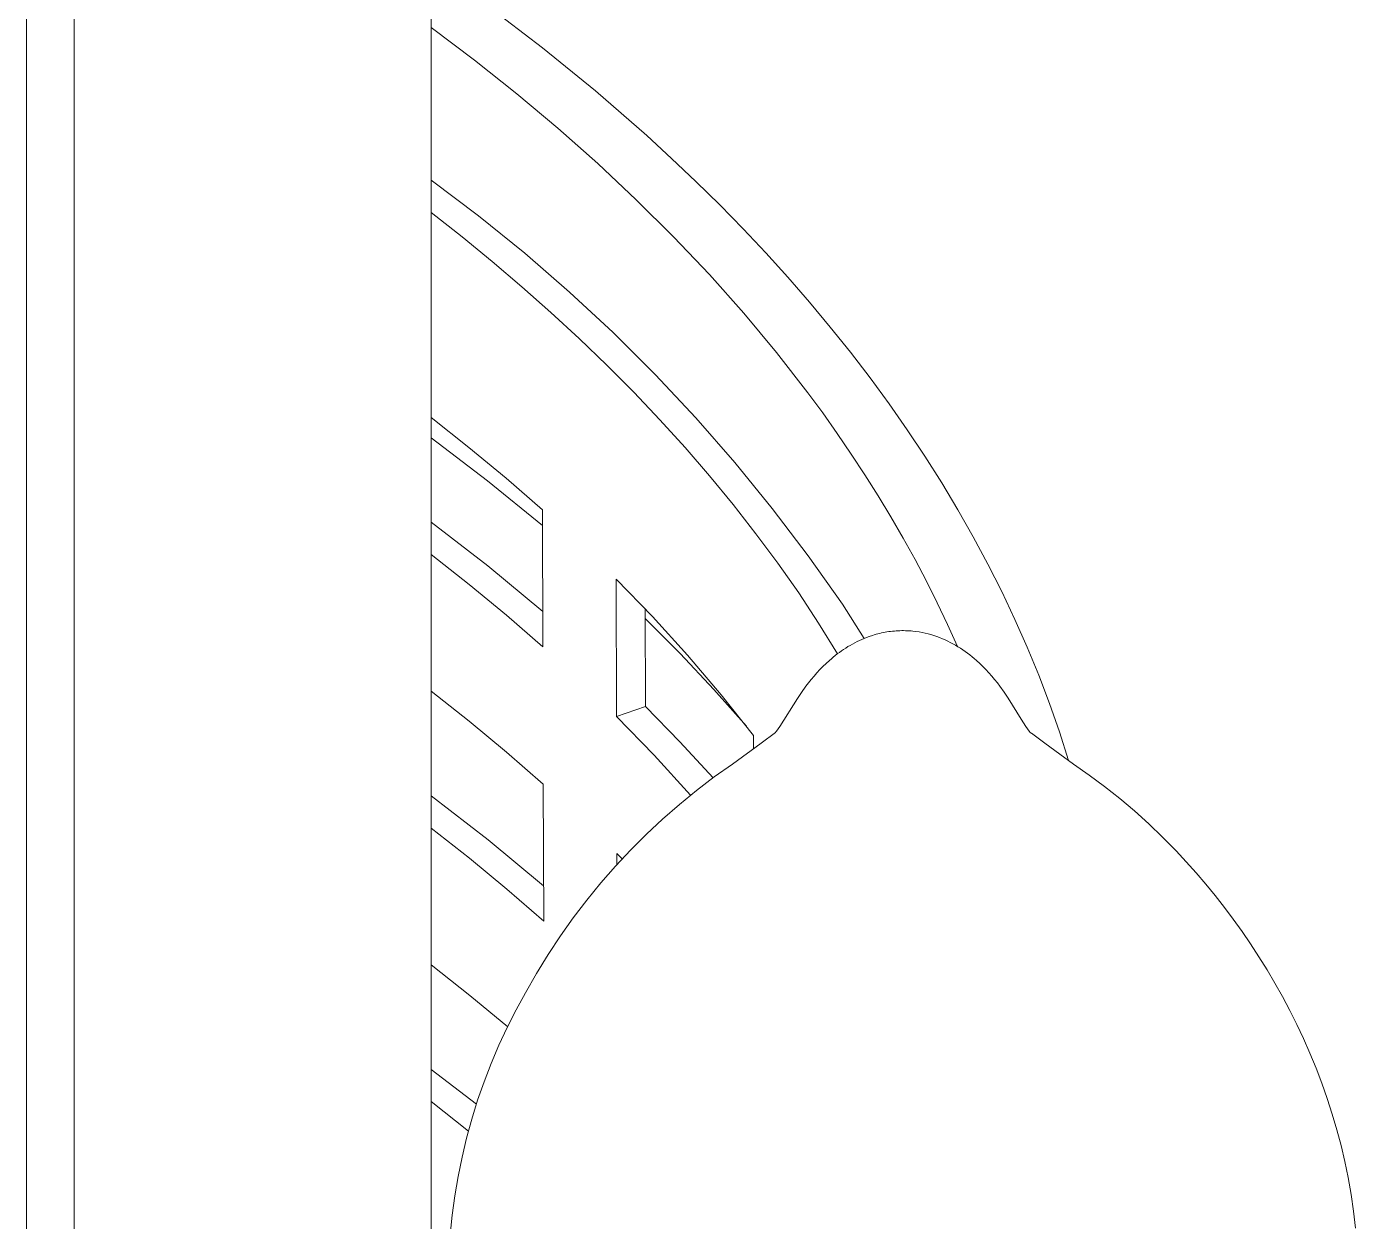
# Model space of a CAD drawing. Header units: inches. Extents: x -12 to 136, y -5 to 104.
# Drawn here: x 131.847 to 134.956, y 77.027 to 79.822 of the extents above; entities that cross this region are included whole.
import ezdxf

# ---------------------------------------------------------------- set-up
doc = ezdxf.new("R2010")
doc.units = ezdxf.units.IN
doc.layers.add('ZANO_R', color=7, linetype='Continuous', lineweight=0)

msp = doc.modelspace()

# ---------------------------------------------------------------- linework, layer by layer
at = {"layer": 'ZANO_R'}
for p, q in [((132.794, 80.55549), (132.794, 76.85248)), ((131.95883, 80.07803), (131.95883, 76.37029)), ((131.84748, 80.02549), (131.84748, 76.43458)), ((132.92604, 79.87051), (133.05435, 79.77268)), ((132.794, 79.81992), (132.89537, 79.74342)), ((133.05435, 79.77268), (133.17861, 79.67155)), ((132.89537, 79.74342), (132.99422, 79.66483)), ((132.99422, 79.66483), (133.0904, 79.58419)), ((133.17861, 79.67155), (133.29849, 79.5672)), ((133.0904, 79.58419), (133.18374, 79.50151)), ((133.29849, 79.5672), (133.35669, 79.51384)), ((133.18374, 79.50151), (133.27408, 79.41686)), ((133.35669, 79.51384), (133.41367, 79.4597)), ((132.794, 79.46272), (132.90499, 79.37922)), ((133.41367, 79.4597), (133.4694, 79.4048)), ((133.27408, 79.41686), (133.36125, 79.33027)), ((133.4694, 79.4048), (133.52384, 79.34915)), ((132.794, 79.38741), (132.86626, 79.33059)), ((132.90499, 79.37922), (133.01303, 79.29192)), ((133.52384, 79.34915), (133.57694, 79.29275)), ((132.86626, 79.33059), (132.93711, 79.27266)), ((133.36125, 79.33027), (133.44509, 79.2418)), ((133.01303, 79.29192), (133.11798, 79.20094)), ((133.57694, 79.29275), (133.62867, 79.23564)), ((132.93711, 79.27266), (133.00649, 79.21363)), ((133.44509, 79.2418), (133.52545, 79.1515)), ((133.62867, 79.23564), (133.67898, 79.17781)), ((133.00649, 79.21363), (133.07433, 79.15351)), ((133.11798, 79.20094), (133.21972, 79.10638)), ((133.67898, 79.17781), (133.72785, 79.1193)), ((133.07433, 79.15351), (133.14056, 79.09232)), ((133.52545, 79.1515), (133.60216, 79.05943)), ((133.21972, 79.10638), (133.31813, 79.00836)), ((133.72785, 79.1193), (133.77524, 79.06011)), ((133.14056, 79.09232), (133.20512, 79.03008)), ((133.60216, 79.05943), (133.67509, 78.96568)), ((133.77524, 79.06011), (133.8211, 79.00026)), ((133.20512, 79.03008), (133.26795, 78.9668)), ((133.31813, 79.00836), (133.41309, 78.90699)), ((133.8211, 79.00026), (133.86541, 78.93977)), ((133.26795, 78.9668), (133.32897, 78.90252)), ((133.67509, 78.96568), (133.71009, 78.91819)), ((133.86541, 78.93977), (133.90812, 78.87866)), ((132.8825, 78.83751), (132.794, 78.90732)), ((133.41309, 78.90699), (133.50448, 78.80239)), ((133.71009, 78.91819), (133.74408, 78.87031)), ((133.32897, 78.90252), (133.38814, 78.83725)), ((133.90812, 78.87866), (133.94921, 78.81695)), ((132.92592, 78.75944), (132.794, 78.85963)), ((133.74408, 78.87031), (133.77706, 78.82204)), ((132.96928, 78.76559), (132.8825, 78.83751)), ((133.38814, 78.83725), (133.44538, 78.77102)), ((133.77706, 78.82204), (133.809, 78.7734)), ((133.94921, 78.81695), (133.98864, 78.75466)), ((133.50448, 78.80239), (133.5922, 78.6947)), ((133.05443, 78.65491), (132.92592, 78.75944)), ((133.05431, 78.69161), (132.96928, 78.76559)), ((133.44538, 78.77102), (133.50064, 78.70385)), ((133.809, 78.7734), (133.83988, 78.72439)), ((133.98864, 78.75466), (134.02639, 78.69182)), ((133.83988, 78.72439), (133.8697, 78.67503)), ((133.05535, 78.37075), (133.05431, 78.69161)), ((133.50064, 78.70385), (133.55385, 78.63577)), ((133.5922, 78.6947), (133.67614, 78.58404)), ((134.02639, 78.69182), (134.06241, 78.62844)), ((132.92633, 78.56039), (132.794, 78.66251)), ((133.8697, 78.67503), (133.89844, 78.62533)), ((133.55385, 78.63577), (133.60496, 78.56681)), ((134.06241, 78.62844), (134.09668, 78.56455)), ((133.89844, 78.62533), (133.92607, 78.5753)), ((132.794, 78.58726), (132.88285, 78.5172)), ((133.60496, 78.56681), (133.65391, 78.49701)), ((133.67614, 78.58404), (133.7562, 78.47053)), ((133.92607, 78.5753), (133.95259, 78.52495)), ((133.05508, 78.45379), (132.92633, 78.56039)), ((134.09668, 78.56455), (134.12917, 78.50017)), ((132.88285, 78.5172), (132.96999, 78.44502)), ((133.31156, 78.44167), (133.22667, 78.52896)), ((133.22667, 78.52896), (133.22771, 78.2081)), ((133.95259, 78.52495), (133.97798, 78.47429)), ((133.65391, 78.49701), (133.70065, 78.42639)), ((133.97798, 78.47429), (134.00223, 78.42335)), ((134.12917, 78.50017), (134.15986, 78.43532)), ((132.96999, 78.44502), (133.05535, 78.37075)), ((133.29512, 78.45889), (133.29585, 78.23111)), ((133.39352, 78.35164), (133.31156, 78.44167)), ((133.80699, 78.39067), (133.7562, 78.47053)), ((133.3764, 78.35536), (133.29519, 78.43683)), ((133.70065, 78.42639), (133.74512, 78.35498)), ((134.00223, 78.42335), (134.02533, 78.37212)), ((134.15986, 78.43532), (134.18872, 78.37004)), ((133.77967, 78.37753), (133.78502, 78.38042)), ((133.78502, 78.38042), (133.79046, 78.38319)), ((133.79046, 78.38319), (133.79597, 78.38584)), ((133.79597, 78.38584), (133.80157, 78.38837)), ((133.80157, 78.38837), (133.80724, 78.39078)), ((133.80724, 78.39078), (133.81287, 78.39301)), ((133.81287, 78.39301), (133.81855, 78.3951)), ((133.81855, 78.3951), (133.82676, 78.39785)), ((133.82676, 78.39785), (133.83091, 78.39912)), ((133.83091, 78.39912), (133.83508, 78.40031)), ((133.83508, 78.40031), (133.83926, 78.40143)), ((133.83926, 78.40143), (133.84347, 78.40247)), ((133.84347, 78.40247), (133.84769, 78.40343)), ((133.84769, 78.40343), (133.85193, 78.40432)), ((133.85193, 78.40432), (133.85621, 78.40514)), ((133.85621, 78.40514), (133.86049, 78.40587)), ((133.86049, 78.40587), (133.86479, 78.40653)), ((133.86479, 78.40653), (133.86909, 78.4071)), ((133.86909, 78.4071), (133.87341, 78.4076)), ((133.87341, 78.4076), (133.87773, 78.40801)), ((133.87773, 78.40801), (133.88206, 78.40834)), ((133.88206, 78.40834), (133.88639, 78.4086)), ((133.88639, 78.4086), (133.89073, 78.40877)), ((133.89073, 78.40877), (133.89508, 78.40886)), ((133.89508, 78.40886), (133.89942, 78.40888)), ((133.89942, 78.40888), (133.90377, 78.40881)), ((133.90377, 78.40881), (133.90812, 78.40865)), ((133.90812, 78.40865), (133.91247, 78.40842)), ((133.91247, 78.40842), (133.91681, 78.40811)), ((133.91681, 78.40811), (133.92116, 78.40771)), ((133.92116, 78.40771), (133.92832, 78.40688)), ((133.92832, 78.40688), (133.93544, 78.40583)), ((133.93544, 78.40583), (133.94251, 78.40456)), ((133.94251, 78.40456), (133.94953, 78.40309)), ((133.94953, 78.40309), (133.95651, 78.4014)), ((133.95651, 78.4014), (133.96343, 78.3995)), ((133.96343, 78.3995), (133.9703, 78.3974)), ((133.9703, 78.3974), (133.97711, 78.3951)), ((133.97711, 78.3951), (133.98362, 78.39269)), ((133.98362, 78.39269), (133.99003, 78.39011)), ((133.99003, 78.39011), (133.99635, 78.38737)), ((133.99635, 78.38737), (134.00257, 78.38447)), ((134.00257, 78.38447), (134.0087, 78.38142)), ((134.0087, 78.38142), (134.01472, 78.37823)), ((133.45519, 78.27156), (133.3764, 78.35536)), ((133.47248, 78.25895), (133.39352, 78.35164)), ((133.73492, 78.34693), (133.73959, 78.3507)), ((133.73959, 78.3507), (133.74434, 78.35439)), ((133.74434, 78.35439), (133.74916, 78.35799)), ((133.74916, 78.35799), (133.75405, 78.36149)), ((133.75405, 78.36149), (133.75902, 78.3649)), ((133.75902, 78.3649), (133.76407, 78.36822)), ((133.76407, 78.36822), (133.76919, 78.37143)), ((133.76919, 78.37143), (133.77439, 78.37453)), ((133.77439, 78.37453), (133.77967, 78.37753)), ((134.01472, 78.37823), (134.02066, 78.37489)), ((134.02066, 78.37489), (134.0265, 78.37141)), ((134.0265, 78.37141), (134.03224, 78.36779)), ((134.03224, 78.36779), (134.0379, 78.36405)), ((134.0379, 78.36405), (134.04345, 78.36018)), ((134.04345, 78.36018), (134.04892, 78.35619)), ((134.04892, 78.35619), (134.05429, 78.35209)), ((134.05429, 78.35209), (134.05958, 78.34788)), ((134.05958, 78.34788), (134.06477, 78.34356)), ((134.18872, 78.37004), (134.21572, 78.30435)), ((133.69657, 78.3101), (133.70353, 78.31763)), ((133.70353, 78.31763), (133.71073, 78.32498)), ((133.71073, 78.32498), (133.71814, 78.33216)), ((133.71814, 78.33216), (133.72579, 78.33913)), ((133.72579, 78.33913), (133.73032, 78.34307)), ((133.73032, 78.34307), (133.73492, 78.34693)), ((134.06477, 78.34356), (134.06986, 78.33913)), ((134.06986, 78.33913), (134.07751, 78.33216)), ((134.07751, 78.33216), (134.08493, 78.32498)), ((134.08493, 78.32498), (134.09212, 78.31763)), ((134.09212, 78.31763), (134.09909, 78.3101)), ((133.67084, 78.27869), (133.67696, 78.28671)), ((133.67696, 78.28671), (133.68328, 78.29463)), ((133.68328, 78.29463), (133.68982, 78.30243)), ((133.68982, 78.30243), (133.69657, 78.3101)), ((134.09909, 78.3101), (134.10584, 78.30243)), ((134.10584, 78.30243), (134.11238, 78.29463)), ((134.11238, 78.29463), (134.1187, 78.28671)), ((134.1187, 78.28671), (134.12482, 78.27869)), ((134.21572, 78.30435), (134.24084, 78.23827)), ((132.88321, 78.1969), (132.794, 78.2672)), ((133.53151, 78.18549), (133.45519, 78.27156)), ((133.54835, 78.16372), (133.47248, 78.25895)), ((133.65081, 78.24994), (133.66049, 78.2643)), ((133.66049, 78.2643), (133.67084, 78.27869)), ((134.12482, 78.27869), (134.13478, 78.26482)), ((134.13478, 78.26482), (134.14421, 78.25088)), ((133.29585, 78.23111), (133.22771, 78.2081)), ((133.29585, 78.23111), (133.37592, 78.14882)), ((133.61004, 78.18488), (133.65081, 78.24994)), ((134.14421, 78.25088), (134.17466, 78.20214)), ((134.24084, 78.23827), (134.26406, 78.17182)), ((132.97069, 78.12445), (132.88321, 78.1969)), ((133.22771, 78.2081), (133.31566, 78.11741)), ((134.17466, 78.20214), (134.18562, 78.18488)), ((133.54845, 78.13275), (133.54835, 78.16372)), ((133.56577, 78.14543), (133.59979, 78.17085)), ((133.59979, 78.17085), (133.60066, 78.17187)), ((133.60066, 78.17187), (133.60151, 78.17291)), ((133.60151, 78.17291), (133.60232, 78.17397)), ((133.60232, 78.17397), (133.60627, 78.17936)), ((133.60627, 78.17936), (133.61004, 78.18488)), ((134.18562, 78.18488), (134.18939, 78.17936)), ((134.18939, 78.17936), (134.19333, 78.17397)), ((134.19333, 78.17397), (134.19586, 78.17086)), ((134.19586, 78.17086), (134.19666, 78.17012)), ((134.19666, 78.17012), (134.19749, 78.16941)), ((134.19749, 78.16941), (134.19834, 78.16872)), ((134.19834, 78.16872), (134.22989, 78.14543)), ((134.26406, 78.17182), (134.28537, 78.10505)), ((133.37592, 78.14882), (133.45356, 78.06423)), ((133.49881, 78.09683), (133.56577, 78.14543)), ((134.22989, 78.14543), (134.26462, 78.12004)), ((133.05638, 78.04989), (132.97069, 78.12445)), ((133.31566, 78.11741), (133.40061, 78.0239)), ((134.26462, 78.12004), (134.29685, 78.09683)), ((133.45641, 78.06673), (133.49881, 78.09683)), ((134.29685, 78.09683), (134.3337, 78.07098)), ((134.3337, 78.07098), (134.36977, 78.04404)), ((133.05742, 77.72904), (133.05638, 78.04989)), ((133.41505, 78.03522), (133.45641, 78.06673)), ((134.36977, 78.04404), (134.40501, 78.01603)), ((132.92739, 77.91948), (132.794, 78.02234)), ((133.37477, 78.00234), (133.41505, 78.03522)), ((134.40501, 78.01603), (134.43939, 77.98698)), ((133.33561, 77.96813), (133.37477, 78.00234)), ((134.43939, 77.98698), (134.47289, 77.95691)), ((132.794, 77.94714), (132.88357, 77.87659)), ((133.29762, 77.93263), (133.33561, 77.96813)), ((134.47289, 77.95691), (134.50546, 77.92585)), ((133.05715, 77.81207), (132.92739, 77.91948)), ((133.26085, 77.89587), (133.29762, 77.93263)), ((134.50546, 77.92585), (134.5371, 77.89382)), ((133.22533, 77.85789), (133.26085, 77.89587)), ((133.24093, 77.87501), (133.22874, 77.88724)), ((133.22874, 77.88724), (133.22882, 77.86172)), ((134.5371, 77.89382), (134.56079, 77.86838)), ((132.88357, 77.87659), (132.97139, 77.80387)), ((133.1911, 77.81875), (133.22533, 77.85789)), ((134.56079, 77.86838), (134.58391, 77.84242)), ((133.1582, 77.77849), (133.1911, 77.81875)), ((134.58391, 77.84242), (134.60646, 77.81595)), ((132.97139, 77.80387), (133.05742, 77.72904)), ((134.60646, 77.81595), (134.62841, 77.789)), ((134.62841, 77.789), (134.64991, 77.76146)), ((133.12667, 77.73714), (133.1582, 77.77849)), ((134.64991, 77.76146), (134.67083, 77.73348)), ((133.09655, 77.69476), (133.12667, 77.73714)), ((134.67083, 77.73348), (134.69116, 77.70506)), ((133.06787, 77.65139), (133.09655, 77.69476)), ((134.69116, 77.70506), (134.71089, 77.67623)), ((134.71089, 77.67623), (134.73055, 77.64611)), ((133.04065, 77.60708), (133.06787, 77.65139)), ((134.73055, 77.64611), (134.74962, 77.61546)), ((132.88468, 77.55565), (132.794, 77.62709)), ((133.01494, 77.56189), (133.04065, 77.60708)), ((134.74962, 77.61546), (134.76807, 77.58427)), ((134.76807, 77.58427), (134.78586, 77.55255)), ((132.9736, 77.48204), (132.88468, 77.55565)), ((132.99277, 77.52157), (133.01494, 77.56189)), ((134.78586, 77.55255), (134.80298, 77.52031)), ((132.97196, 77.48054), (132.99277, 77.52157)), ((134.80298, 77.52031), (134.81939, 77.48756)), ((132.95253, 77.43883), (132.97196, 77.48054)), ((134.81939, 77.48756), (134.83507, 77.45431)), ((134.83507, 77.45431), (134.85, 77.42057)), ((132.93452, 77.3965), (132.95253, 77.43883)), ((134.85, 77.42057), (134.86447, 77.38553)), ((132.91795, 77.35358), (132.93452, 77.3965)), ((134.86447, 77.38553), (134.87805, 77.35007)), ((132.90046, 77.30075), (132.794, 77.38217)), ((132.90282, 77.31013), (132.91795, 77.35358)), ((134.87805, 77.35007), (134.89072, 77.3142)), ((132.794, 77.30702), (132.88154, 77.23815)), ((132.88915, 77.26619), (132.90282, 77.31013)), ((134.89072, 77.3142), (134.90246, 77.27794)), ((132.87697, 77.22183), (132.88915, 77.26619)), ((134.90246, 77.27794), (134.91324, 77.24131)), ((134.91324, 77.24131), (134.92302, 77.20431)), ((132.86629, 77.17708), (132.87697, 77.22183)), ((134.92302, 77.20431), (134.93179, 77.16696)), ((132.85712, 77.13199), (132.86629, 77.17708)), ((134.93179, 77.16696), (134.93952, 77.12927)), ((132.84946, 77.08662), (132.85712, 77.13199)), ((134.93952, 77.12927), (134.94638, 77.09)), ((132.84333, 77.04103), (132.84946, 77.08662)), ((134.94638, 77.09), (134.95204, 77.05055)), ((134.95204, 77.05055), (134.95649, 77.01096)), ((132.83873, 76.99525), (132.84333, 77.04103))]:
    msp.add_line(p, q, dxfattribs=at)

doc.saveas('drawing.dxf')
